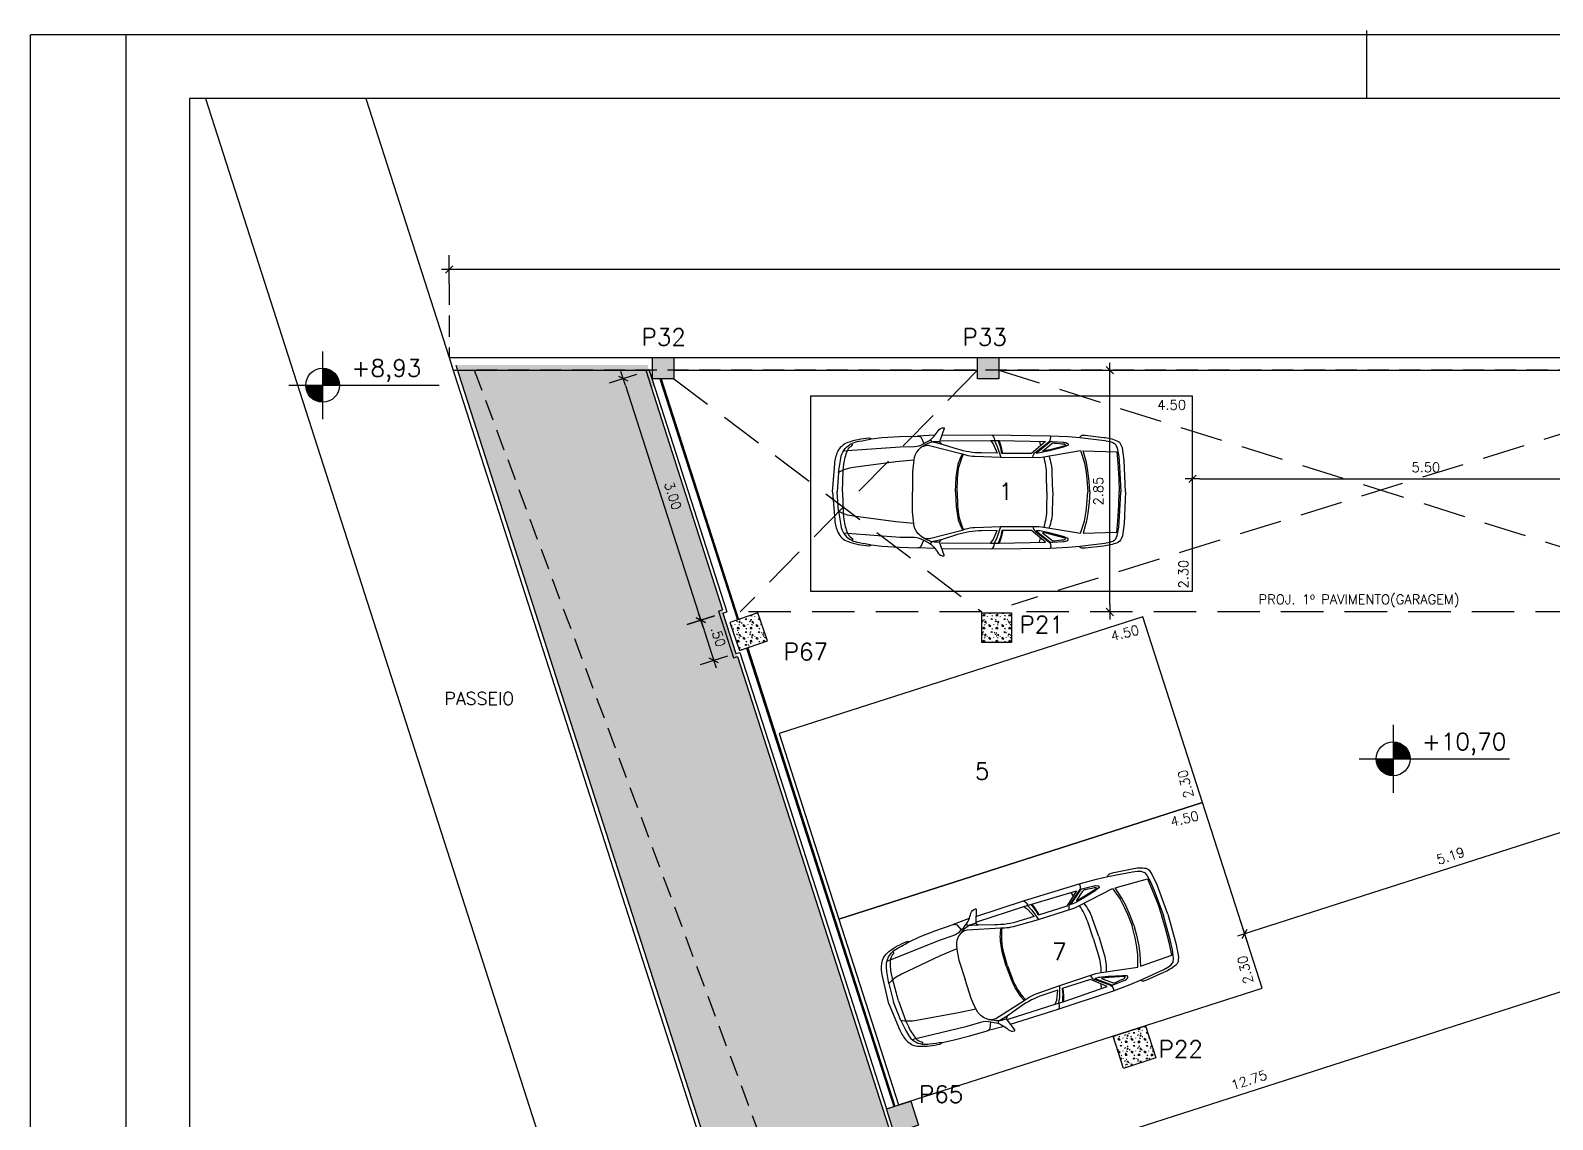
# Model space of a CAD drawing. Header units: millimetres. Extents: x 963.8 to 1035.8, y -131.7 to -87.
# Drawn here: x 963.76 to 981.69, y -99.85 to -87.01 of the extents above; entities that cross this region are included whole.
import ezdxf

# ---------------------------------------------------------------- set-up
doc = ezdxf.new("R2010")
doc.units = ezdxf.units.MM
doc.linetypes.add('DASHED2', pattern=[0.375, 0.25, -0.125])
for name, color, linetype in [('CERCADURA', 5, 'Continuous'), ('COTA', 11, 'Continuous'), ('HACHURA 1', 8, 'Continuous'), ('HACHURA PILAR VIGA', 8, 'Continuous'), ('HACHURIA', 11, 'Continuous'), ('IND', 1, 'Continuous'), ('IND NIVEL', 1, 'Continuous'), ('LINHA', 1, 'Continuous'), ('PAREDE', 7, 'Continuous'), ('PILAR', 21, 'Continuous'), ('PISO', 1, 'Continuous'), ('PROJECAO', 1, 'DASHED2'), ('TEXTO 1', 3, 'Continuous'), ('TEXTO 2', 2, 'Continuous')]:
    doc.layers.add(name, color=color, linetype=linetype)
doc.styles.add('ROMANS', font='romans.shx')
doc.dimstyles.new('Copy of TICK75', dxfattribs={"dimtxt": 0.1125, "dimasz": 0.08800000000000001, "dimexe": 0.18, "dimexo": 0.0625, "dimgap": 0.07900000000000001, "dimtad": 1, "dimrnd": 0.005, "dimzin": 4, "dimdsep": 46, "dimtxsty": 'ROMANS', "dimblk1": 'TICK', "dimblk2": 'TICK', "dimsah": 1, "dimcen": 0.09, "dimse1": 1, "dimse2": 1, "dimclrd": 256, "dimclrt": 2, "dimaunit": 1, "dimadec": 0, "dimazin": 0, "dimtfac": 1, "dimtix": 1, "dimtmove": 2, "dimatfit": 3, "dimldrblk": 'TICK', "dimfxl": 1, "dimtolj": 1, "dimtzin": 0, "dimlwd": -1, "dimarcsym": 0})
pattern_1 = [(0, (0, 0), (0.1524, 0.1524), [0.01905, -0.13335]), (90, (0, 0), (-0.1524, 0.1524), [0.01905, -0.13335]), (135, (0.01905, 0), (-0.152399999744268, 0), [0.02694076908, -0.18858538356]), (0, (0.01905, 0.085725), (0.1524, 0.1524), [0.01905, -0.13335]), (45, (0.028575, 0.0762), (0, 0.152399999744268), [0.01347037692, -0.20205576048]), (135, (0.028575, 0.0762), (-0.152399999744268, 0), [0.01347037692, -0.20205576048]), (0, (0.0762, 0.123825), (0.1524, 0.1524), [0.02694076908, -0.12545923092]), (45, (0.0762, 0.123825), (0, 0.152399999744268), [0.01905, -0.19647615264]), (135, (0.10314076908, 0.123825), (-0.152399999744268, 0), [0.01905, -0.19647615264]), (90, (0.104775, 0.0381), (-0.1524, 0.1524), [0.01905, -0.13335]), (45, (0.104775, 0.0381), (0, 0.152399999744268), [0.01347037692, -0.20205576048]), (135, (0.1143, 0.047625), (-0.152399999744268, 0), [0.01347037692, -0.20205576048]), (0, (0.01905, 0.0381), (0.1524, 0.1524), [0.009525, -0.127635]), (0, (0.13335, 0.0762), (0.1524, 0.1524), [0.009525, -0.127635]), (90, (0.085725, 0.09525), (-0.1524, 0.1524), [0.009525, -0.127635]), (135, (0.104775, 0.009525), (-0.152399999744268, 0), [0.01347037692, -0.20205576048]), (135, (0.0381, 0.1143), (-0.152399999744268, 0), [0.01347037692, -0.20205576048]), (45, (0.0714375, 0.05000625), (0, 0.152399999744268), [0.01347037692, -0.20205576048]), (90, (0.0523875, 0.01905), (-0.1524, 0.1524), [0.00238125, -0.15001875]), (90, (0.05953125, 0.08334375000000001), (-0.1524, 0.1524), [0.00238125, -0.15001875]), (90, (0.13096875, 0.1095375), (-0.1524, 0.1524), [0.00238125, -0.15001875]), (90, (0.13335, 0.028575), (-0.1524, 0.1524), [0.00238125, -0.15001875])]

# ---------------------------------------------------------------- blocks, each defined once
blk = doc.blocks.new('TICK')
at = {"layer": 'COTA'}
for p, q in [((-1, 0), (1, 0)), ((0, 1.907592907288972), (0, -1.907600000000002))]:
    blk.add_line(p, q, dxfattribs=at)
at = {"layer": 'COTA', "color": 2}
blk.add_line((0.5, 0.5), (-0.5, -0.5), dxfattribs=at)
blk = doc.blocks.new('*D132')
at = {"layer": 'COTA'}
blk.add_line((982.9176004078913, -96.10269995502016), (978.1494146979387, -97.63363673720188), dxfattribs=at)
at = {"layer": 'Defpoints', "color": 0}
for p in [(982.9503261697032, -95.91676456618131), (978.014566094067, -97.50150499104419), (978.0656275150969, -97.66053855854246)]:
    blk.add_point(p, dxfattribs=at)
at = {"layer": 'COTA', "xscale": 0.08800000000000001, "yscale": 0.08800000000000001, "zscale": 0.08800000000000001}
for p, rotation in [((983.0013875907331, -96.07579813367958), 17.80043388912051), ((978.0656275150969, -97.66053855854246), 197.8004338891205)]:
    blk.add_blockref('TICK', p, dxfattribs=dict(at, rotation=rotation))
at = {"layer": 'COTA', "color": 2, "insert": (980.4921612877297, -96.73939315884569), "char_height": 0.1125, "attachment_point": 5, "rotation": 17.80043388912051, "style": 'ROMANS'}
blk.add_mtext('\\A1;5.19', dxfattribs=at)
blk = doc.blocks.new('*D58')
at = {"layer": 'COTA'}
blk.add_line((971.6828159317224, -94.04567659801373), (971.7818635736298, -94.3541657625439), dxfattribs=at)
at = {"layer": 'Defpoints', "color": 0}
for p in [(971.893264018322, -93.88568269094478), (971.8087654022961, -94.4379529430336), (971.9985089650077, -94.3770313463794)]:
    blk.add_point(p, dxfattribs=at)
at = {"layer": 'COTA', "xscale": 0.08800000000000001, "yscale": 0.08800000000000001, "zscale": 0.08800000000000001}
for p, rotation in [((971.6559141030561, -93.96188941752403), 107.800438898589), ((971.8087654022961, -94.4379529430336), 287.8004388985889)]:
    blk.add_blockref('TICK', p, dxfattribs=dict(at, rotation=rotation))
at = {"layer": 'COTA', "color": 2, "insert": (971.8611149363264, -94.15857490383439), "char_height": 0.1125, "attachment_point": 5, "rotation": 287.80043889858894, "style": 'ROMANS'}
blk.add_mtext('\\A1;.50', dxfattribs=at)
blk = doc.blocks.new('*D57')
at = {"layer": 'COTA'}
blk.add_line((970.7677569543152, -91.19567659801473), (971.6290122743899, -93.87810223703437), dxfattribs=at)
at = {"layer": 'Defpoints', "color": 0}
for p in [(970.9782050409149, -91.03568269094575), (971.6559141030561, -93.96188941752406), (971.893264018322, -93.88568269094478)]:
    blk.add_point(p, dxfattribs=at)
at = {"layer": 'COTA', "xscale": 0.08800000000000001, "yscale": 0.08800000000000001, "zscale": 0.08800000000000001}
for p, rotation in [((970.740855125649, -91.11188941752503), 107.8004388985853), ((971.6559141030561, -93.96188941752406), 287.8004388985853)]:
    blk.add_blockref('TICK', p, dxfattribs=dict(at, rotation=rotation))
at = {"layer": 'COTA', "color": 2, "insert": (971.3271597980029, -92.49554314108015), "char_height": 0.1125, "attachment_point": 5, "rotation": 287.8004388985853, "style": 'ROMANS'}
blk.add_mtext('\\A1;3.00', dxfattribs=at)
blk = doc.blocks.new('IND NÍVEL')
at = {"layer": 'IND'}
for p, q in [((0, 0.003999999999997783), (0, -0.003999999999997783)), ((-0.003999999999905413, 0), (0.01371109537376469, 0))]:
    blk.add_line(p, q, dxfattribs=at)
blk.add_circle((0, 0), 0.002, dxfattribs=at)
for points in [[(0.0001006992938528128, 0.001997463304356017), (0, 0), (0, 0.002000000000002444), (0, 0)], [(0.0001880341042124201, 0.001991141174194411), (0, 0), (0.0001006992938528128, 0.001997463304356017), (0, 0)], [(0.0003000596784659137, 0.001977362938191618), (0, 0), (0.0001880341042124201, 0.001991141174194411), (0, 0)], [(0.0004543213194665441, 0.001947714593761418), (0, 0), (0.0003000596784659137, 0.001977362938191618), (0, 0)], [(0.0006948571481188992, 0.001875412899572382), (0, 0), (0.0004543213194665441, 0.001947714593761418), (0, 0)], [(0.0008994846402856638, 0.001786316708262348), (0, 0), (0.0006948571481188992, 0.001875412899572382), (0, 0)], [(-0.001999999999952706, -7.105427357601002e-15), (0, 0), (-0.001913138941290526, -0.0005830089119811532), (0, 0)], [(-0.001913138941290526, -0.0005830089119811532), (0, 0), (-0.001694043915904331, -0.001063115803134451), (0, 0)], [(-0.001694043915904331, -0.001063115803134451), (0, 0), (-0.001388999061418872, -0.001438986312301438), (0, 0)], [(-0.001388999061418872, -0.001438986312301438), (0, 0), (-0.001146908882674325, -0.001638474905078624), (0, 0)], [(-0.001146908882674325, -0.001638474905078624), (0, 0), (-0.0008994846402856638, -0.001786316708262348), (0, 0)], [(-0.0008994846402856638, -0.001786316708262348), (0, 0), (-0.0006948571481188992, -0.001875412899572382), (0, 0)], [(-0.0006948571481188992, -0.001875412899572382), (0, 0), (-0.0004543213194665441, -0.001947714593761418), (0, 0)], [(-0.0004543213194665441, -0.001947714593761418), (0, 0), (-0.0003000596784659137, -0.001977362938191618), (0, 0)], [(-0.0003000596784659137, -0.001977362938191618), (0, 0), (-0.0001880341042124201, -0.001991141174194411), (0, 0)], [(-0.0001880341042124201, -0.001991141174194411), (0, 0), (-0.0001006992933980655, -0.001997463304356017), (0, 0)], [(-0.0001006992933980655, -0.001997463304356017), (0, 0), (0, -0.002000000000002444), (0, 0)], [(0.001146908882674325, 0.001638474905078624), (0, 0), (0.0008994846402856638, 0.001786316708262348), (0, 0)], [(0.001388999061418872, 0.001438986312301438), (0, 0), (0.001146908882674325, 0.001638474905078624), (0, 0)], [(0.001694043915904331, 0.001063115803134451), (0, 0), (0.001388999061418872, 0.001438986312301438), (0, 0)], [(0.001913138941290526, 0.0005830089119811532), (0, 0), (0.001694043915904331, 0.001063115803134451), (0, 0)], [(0.001999999999952706, 7.105427357601002e-15), (0, 0), (0.001913138941290526, 0.0005830089119811532), (0, 0)]]:
    blk.add_solid(points, dxfattribs=at)
at = {"layer": 'IND', "color": 3, "style": 'ROMANS'}
blk.add_attdef('+0,00', (0.003401044765723782, 0.001029426192253879), '', height=0.002, dxfattribs=at)
blk = doc.blocks.new('*D50')
at = {"layer": 'COTA'}
blk.add_line((977.5383261697032, -92.29515660849461), (982.8623261697032, -92.29515660849461), dxfattribs=at)
at = {"layer": 'Defpoints', "color": 0}
for p in [(982.9503261697032, -92.29515660849461), (977.4503261697032, -94.95389914938892), (982.9503261697032, -94.95389914938892)]:
    blk.add_point(p, dxfattribs=at)
at = {"layer": 'COTA', "xscale": 0.08800000000000001, "yscale": 0.08800000000000001, "zscale": 0.08800000000000001, "rotation": 180}
blk.add_blockref('TICK', (977.4503261697032, -92.29515660849461), dxfattribs=at)
at = {"layer": 'COTA', "xscale": 0.08800000000000001, "yscale": 0.08800000000000001, "zscale": 0.08800000000000001}
blk.add_blockref('TICK', (982.9503261697032, -92.29515660849461), dxfattribs=at)
at = {"layer": 'COTA', "color": 2, "insert": (980.2003261697032, -92.15990660849461), "char_height": 0.1125, "attachment_point": 5, "style": 'ROMANS'}
blk.add_mtext('\\A1;5.50', dxfattribs=at)
blk = doc.blocks.new('*D105')
at = {"layer": 'COTA'}
blk.add_line((982.1201289104024, -97.02876456618128), (982.1201289104024, -90.95311861742948), dxfattribs=at)
at = {"layer": 'Defpoints', "color": 0}
for p in [(969.3313141319695, -90.86511861742949), (982.1201289104024, -90.86511861742949), (985.258942166432, -97.11676456618127)]:
    blk.add_point(p, dxfattribs=at)
at = {"layer": 'COTA', "xscale": 0.08800000000000001, "yscale": 0.08800000000000001, "zscale": 0.08800000000000001}
for p, rotation in [((982.1201289104024, -90.86511861742949), 90), ((982.1201289104024, -97.11676456618127), 270)]:
    blk.add_blockref('TICK', p, dxfattribs=dict(at, rotation=rotation))
at = {"layer": 'COTA', "color": 2, "insert": (981.9848789104024, -93.99094159180538), "char_height": 0.1125, "attachment_point": 5, "rotation": 90, "style": 'ROMANS'}
blk.add_mtext('\\A1;6.25', dxfattribs=at)
blk = doc.blocks.new('*D31')
at = {"layer": 'COTA'}
blk.add_line((984.1421102757854, -97.58988134363827), (972.1746500860224, -101.4323135834186), dxfattribs=at)
at = {"layer": 'Defpoints', "color": 0}
for p in [(984.2431664015239, -97.61676456618127), (972.0908629055327, -101.4592154120848), (972.1081318507815, -101.5130004632939)]:
    blk.add_point(p, dxfattribs=at)
at = {"layer": 'COTA', "xscale": 0.08800000000000001, "yscale": 0.08800000000000001, "zscale": 0.08800000000000001}
for p, rotation in [((984.2258974562751, -97.56297951497211), 17.8004388985317), ((972.0908629055327, -101.4592154120848), 197.8004388985317)]:
    blk.add_blockref('TICK', p, dxfattribs=dict(at, rotation=rotation))
at = {"layer": 'COTA', "color": 2, "insert": (978.1170339044596, -99.38232227987805), "char_height": 0.1125, "attachment_point": 5, "rotation": 17.800438898531702, "style": 'ROMANS'}
blk.add_mtext('\\A1;12.75', dxfattribs=at)
blk = doc.blocks.new('VECTRA_P')
for p, q in [((1.15162914757218, 0.6822805562241001), (1.170250023715052, 0.6528511176516076)), ((1.961916044578647, 0.7454139204326111), (1.979962422656069, 0.7223204870060727)), ((1.979962422656069, 0.7223204870060727), (1.985978891584992, 0.7042858849629283)), ((1.985978891584992, 0.7042858849629283), (1.989588754992653, 0.6790374284784093)), ((1.989588754992653, 0.6790374284784093), (1.990423900686153, 0.671493906475348)), ((1.990423900686153, 0.671493906475348), (2.026474363584001, 0.5958986722658892)), ((2.068383374160682, 0.6255172471384185), (2.051368606376137, 0.671764355265168)), ((2.080714606053597, 0.581919385452693), (2.068383374160682, 0.6255172471384185)), ((2.57970397046207, 0.6599597216620623), (2.594454901774334, 0.6032199314345235)), ((2.026474363584001, 0.5958986722658892), (2.072112204241598, 0.4536526510405565)), ((2.085457364538449, 0.5582249002189883), (2.080714606053597, 0.581919385452693)), ((2.098737148128357, 0.5045626529906713), (2.085457364538449, 0.5582249002189883)), ((1.990423900686153, -0.671493906475348), (2.026474363584001, -0.5958986722660029)), ((2.026474363584001, -0.5958986722660029), (2.072112204241598, -0.4536526510406702)), ((2.080714606053597, -0.5819193854528066), (2.068383374160682, -0.6255172471384185)), ((2.085457364538449, -0.558224900219102), (2.080714606053597, -0.5819193854528066)), ((2.098737148128357, -0.5045626529906713), (2.085457364538449, -0.558224900219102)), ((1.15162914757218, -0.6822805562241001), (1.170250023715052, -0.6528511176517213)), ((1.961916044578647, -0.7454139204326111), (1.979962422656069, -0.7223204870060727)), ((1.979962422656069, -0.7223204870060727), (1.985978891584992, -0.7042858849629283)), ((1.985978891584992, -0.7042858849629283), (1.989588754992653, -0.679037428478523)), ((1.989588754992653, -0.679037428478523), (1.990423900686153, -0.671493906475348)), ((2.068383374160682, -0.6255172471384185), (2.051368606376137, -0.671764355265168)), ((2.57970397046207, -0.659959721662176), (2.594454901774334, -0.6032199314345235))]:
    blk.add_line(p, q)
for points in [[(-0.1320190883282919, 0), (-0.1008528512771925, 0.3712777887999437, -0.08670154319651346), (-0.05929786854237307, 0.5295766547779976, -0.2061370853005027), (0.07575582534574465, 0.6515446477206979, -0.06357708614580351), (0.3432660117429904, 0.7060409657887021, -0.1929015418481739), (0.3793655732205217, 0.6945910887162654), (0.5171960851145485, 0.7108090287478035), (0.7461727013100798, 0.7246750477327168), (0.9844009200173609, 0.7316080572252304, -0.2123161555323496), (1.031544989413998, 0.7122664558220322), (1.064733379409393, 0.6333655615015914), (1.105932718829692, 0.6539484086813445, 0.1044151366488792), (1.200920117955526, 0.7294188256335019, 0.0301351806626627), (1.253563734945978, 0.8014587652172622, -0.2682936796714216), (1.326807051562739, 0.8391939651780831, -0.4785956254922227), (1.33322840580616, 0.8303783016676789), (1.272714654757706, 0.6570473592398685), (1.205592214469572, 0.6575789908431489, 0.07179212366907503), (1.169655606317587, 0.6526825542728147, 0.07499638974959891), (1.055311823190578, 0.6004538237247061, 0.06072865727079466), (0.9932394701028251, 0.5482251102067721, 0.1684271616291917), (0.9344133794095235, 0.4151684846918897), (0.6970827053457818, 0.3922725282805004), (0.1430190510846003, 0.319669689655143, 0.09778805919175905), (-0.0518805754039704, 0.2539442399047402), (-0.02765396015858457, 0.4118647800966073), (-0.01496385400581346, 0.4671945899776802, -0.2331102208790654), (0.121166552410326, 0.6343367594729443, -0.06836519186026477), (0.2170667534214807, 0.6632412582611096, 0.01729510242172204), (0.3793655732205217, 0.6945910887162654, -1.253436740119883)], [(0, 0), (0.01100997788407199, 0.2846534889434906), (0.01990737984293389, 0.3623728700364381, -0.0682736265983916), (0.06561340932655924, 0.5411331068120262, -0.1604009858186431), (0.1163875355390971, 0.6008365603314587, 0.06879540109318083), (0.1306029470446859, 0.6124578633485953, 0.4314913820364382), (0.1299568178129356, 0.6221422882064189), (0.121166552410326, 0.6343367594729443)], [(0.01380427847098531, 0.5384462209282219), (0.06561340932655924, 0.5411331068120262), (0.7545740267116834, 0.59217929466638), (0.9415556832018055, 0.5951214652479848, 0.1436300784178557), (1.064733379409393, 0.6333655615015914, -3.590325510716907)], [(1.045618133581172, 0.59388372044873), (1.076727934833489, 0.6047294415595843, -0.1328747460121915), (1.14068964302966, 0.6092944024107965), (1.566232963750565, 0.4994861561666539), (1.61415760560368, 0.4854507548602669, 0.06103242020598566), (1.731238507991758, 0.4661977104719881), (2.071216763625834, 0.4536549376532548), (2.569494616824027, 0.4523825266196582), (2.638939209312703, 0.4606149740656065), (3.118040953292134, 0.5408943775357784), (3.16894401815588, 0.3819467633020395), (3.190399290052714, 0.2533203557342176), (3.201126926001141, 0.1648896877585457), (3.212393651159488, 0)], [(1.940061953170733, 0.6712413627540172), (1.973903712108701, 0.6277661184738008), (2.027083576273853, 0.5070015131835817), (1.81919857112964, 0.5094168206165932, -0.07434063790939607), (1.504953777822791, 0.5601379361052068), (1.291541432971783, 0.6263506538005004), (1.209012588917417, 0.646667233878361), (1.170250023715052, 0.6528511176516076)], [(1.302480391907473, 0.7423060514022382), (1.956488019347141, 0.7454784870308231), (2.719981998016639, 0.7363966926600369), (2.953366491197812, 0.724027900315491), (3.109233037354905, 0.7120479754479447), (3.435155155121226, 0.671325304586162), (3.492107656522627, 0.6606554445138499, -0.1399637996152884), (3.579909403339805, 0.6167904471864176), (3.598752007202737, 0.5730169360675745), (3.618832332368783, 0.4626404092400662), (3.629509649335454, 0.3282160887494001), (3.644570521449356, 0)], [(2.491741989655896, 0.4525810770871885), (2.499265473029567, 0.4769270229556923, -0.2003298297804957), (2.54221463858628, 0.5284238978956637), (2.703274031861039, 0.6560932425543342, 0.3624230789309417), (2.719981998016639, 0.7363966926600369, -80.84350076330199)], [(2.534698532370136, 0.5080397249730595), (2.711863858989151, 0.6496561353155812, -0.2146323262784144), (2.749444390069829, 0.659311796173597), (2.89439782008418, 0.65072898652204, -0.1319395890471765), (2.949158005421083, 0.6324904989821789, -0.5639220405625647), (2.948084284509111, 0.6056692188208217), (2.891176627432099, 0.5852850288679292), (2.70864266633707, 0.5370067075473344), (2.630260441439795, 0.519841088243993, -0.04639468910887844), (2.534698532370136, 0.5080397249730595, 1.803463411316748)], [(2.618813082505106, 0.5352526315029991), (2.738148077828868, 0.6295860673130846, -0.2033426459790119), (2.776667617351364, 0.6401514130774331, 0.01387406641713885), (2.89751316936087, 0.6273220561341759, -0.2240254394216894), (2.918661142458333, 0.6152473752605374, -0.4267739444706883), (2.91647181800986, 0.6041927179279583), (2.715002453122445, 0.5522516273764495, -0.03871868372115205), (2.618813082505106, 0.5352526315029991, -4.743429449944328)], [(3.705103418840444, 0), (3.687676118608668, 0.4123476542511071), (3.666376141500322, 0.5768040427533379), (3.650885224581053, 0.6135648771266915, 0.1959473859716668), (3.598603413634144, 0.6658039790636394, 0.08120935695297105), (3.41700870031022, 0.709461599704241), (3.175920377006562, 0.7366809606781999), (3.144455636507253, 0.7379122608207354, 0.3157387096905431), (3.104851987431431, 0.7123847035670678, 0.1957327759611312)], [(1.481285098968407, 0), (1.489861314243534, 0.1939859806047934), (1.500581560900347, 0.2796779036804082, -0.09356540660945266), (1.570813820307233, 0.498144588288028, -2.549356773437184)], [(1.500579436852966, 0), (1.506612150256963, 0.174864119810195, -0.1047644017369665), (1.585753946143235, 0.4937691635885813, 2.883450233120003)], [(2.675595540450946, 0), (2.67368617143126, 0.2247297064131999, 0.07648709176800697), (2.635403330633146, 0.4601958062893345, 15.10237595603503)], [(2.753879311264434, 0), (2.748151234121508, 0.245715505041403, 0.08483540131401172), (2.704118509171327, 0.4715365692737805, 10.94108114347921)], [(-0.1320190883282919, 0), (-0.1008528512771925, -0.3712777888000574, 0.08670154319651346), (-0.05929786854237307, -0.5295766547779976, 0.2061370853005027), (0.07575582534574465, -0.6515446477206979, 0.06357708614580351), (0.3432660117429904, -0.7060409657888158, 0.1929015418481739), (0.3793655732205217, -0.6945910887162654), (0.5171960851145485, -0.7108090287478035), (0.7461727013100798, -0.7246750477328305), (0.9844009200173609, -0.731608057225344, 0.2123161555323496), (1.031544989413998, -0.7122664558220322), (1.064733379409393, -0.6333655615017051), (1.105932718829692, -0.6539484086813445, -0.1044151366488792), (1.200920117955526, -0.7294188256335019, -0.0301351806626627), (1.253563734945978, -0.8014587652172622, 0.2682936796714216), (1.326807051562739, -0.8391939651781968, 0.4785956254922227), (1.33322840580616, -0.8303783016676789), (1.272714654757706, -0.6570473592399821), (1.205592214469572, -0.6575789908432625, -0.07179212366907503), (1.169655606317587, -0.6526825542728147, -0.07499638974959891), (1.055311823190578, -0.6004538237247061, -0.06072865727079466), (0.9932394701028251, -0.5482251102067721, -0.1684271616291917), (0.9344133794095235, -0.4151684846920034), (0.6970827053457818, -0.3922725282806141), (0.1430190510846003, -0.3196696896552567, -0.09778805919175905), (-0.0518805754039704, -0.2539442399048539), (-0.02765396015858457, -0.411864780096721), (-0.01496385400581346, -0.4671945899776802, 0.2331102208790654), (0.121166552410326, -0.634336759473058, 0.06836519186026477), (0.2170667534214807, -0.6632412582611096, -0.01729510242172204), (0.3793655732205217, -0.6945910887162654, 1.253436740119883)], [(0, 0), (0.01100997788407199, -0.2846534889434906), (0.01990737984293389, -0.3623728700365518, 0.0682736265983916), (0.06561340932655924, -0.5411331068120262, 0.1604009858186431), (0.1163875355390971, -0.6008365603314587, -0.06879540109318083), (0.1306029470446859, -0.612457863348709, -0.4314913820364382), (0.1299568178129356, -0.6221422882065326), (0.121166552410326, -0.634336759473058)], [(1.045618133581172, -0.59388372044873), (1.076727934833489, -0.6047294415595843, 0.1328747460121915), (1.14068964302966, -0.6092944024107965), (1.566232963750565, -0.4994861561666539), (1.61415760560368, -0.4854507548602669, -0.06103242020598566), (1.731238507991758, -0.4661977104719881), (2.071216763625834, -0.4536549376533685), (2.569494616824027, -0.4523825266196582), (2.638939209312703, -0.4606149740657202), (3.118040953292134, -0.5408943775357784), (3.16894401815588, -0.3819467633021532), (3.190399290052714, -0.2533203557342176), (3.201126926001141, -0.1648896877585457), (3.212393651159488, 0)], [(1.302480391907473, -0.7423060514022382), (1.956488019347141, -0.7454784870308231), (2.719981998016639, -0.7363966926601506), (2.953366491197812, -0.724027900315491), (3.109233037354905, -0.7120479754479447), (3.435155155121226, -0.671325304586162), (3.492107656522627, -0.6606554445139636, 0.1399637996152884), (3.579909403339805, -0.6167904471865313), (3.598752007202737, -0.5730169360675745), (3.618832332368783, -0.4626404092401799), (3.629509649335454, -0.3282160887496275), (3.644570521449356, 0)], [(1.481285098968407, 0), (1.489861314243534, -0.1939859806049071), (1.500581560900347, -0.2796779036805219, 0.09356540660945266), (1.570813820307233, -0.498144588288028, 2.549356773437184)], [(1.500579436852966, 0), (1.506612150256963, -0.1748641198103087, 0.1047644017369665), (1.585753946143235, -0.4937691635886949, -2.883450233120003)], [(2.675595540450946, 0), (2.67368617143126, -0.2247297064133136, -0.07648709176800697), (2.635403330633146, -0.4601958062894482, -15.10237595603503)], [(2.753879311264434, 0), (2.748151234121508, -0.245715505041403, -0.08483540131401172), (2.704118509171327, -0.4715365692737805, -10.94108114347921)], [(3.705103418840444, 0), (3.687676118608668, -0.4123476542511071), (3.666376141500322, -0.5768040427534515), (3.650885224581053, -0.6135648771266915, -0.1959473859716668), (3.598603413634144, -0.6658039790637531, -0.08120935695297105), (3.41700870031022, -0.7094615997043547), (3.175920377006562, -0.7366809606781999), (3.144455636507253, -0.7379122608207354, -0.3157387096905431), (3.104851987431431, -0.7123847035671815, -0.1957327759611312)], [(0.01380427847098531, -0.5384462209282219), (0.06561340932655924, -0.5411331068120262), (0.7545740267116834, -0.5921792946664937), (0.9415556832018055, -0.5951214652480985, -0.1436300784178557), (1.064733379409393, -0.6333655615017051, 3.590325510716907)], [(1.940061953170733, -0.6712413627541309), (1.973903712108701, -0.6277661184738008), (2.027083576273853, -0.5070015131836954), (1.81919857112964, -0.5094168206165932, 0.07434063790939607), (1.504953777822791, -0.5601379361052068), (1.291541432971783, -0.6263506538005004), (1.209012588917417, -0.646667233878361), (1.170250023715052, -0.6528511176517213)], [(2.491741989655896, -0.4525810770871885), (2.499265473029567, -0.4769270229556923, 0.2003298297804957), (2.54221463858628, -0.5284238978957774), (2.703274031861039, -0.6560932425543342, -0.3624230789309417), (2.719981998016639, -0.7363966926601506, 80.84350076330199)], [(2.534698532370136, -0.5080397249730595), (2.711863858989151, -0.6496561353156949, 0.2146323262784144), (2.749444390069829, -0.6593117961737107), (2.89439782008418, -0.6507289865221537, 0.1319395890471765), (2.949158005421083, -0.6324904989821789, 0.5639220405625647), (2.948084284509111, -0.6056692188208217), (2.891176627432099, -0.5852850288680429), (2.70864266633707, -0.5370067075474481), (2.630260441439795, -0.5198410882441067, 0.04639468910887844), (2.534698532370136, -0.5080397249730595, -1.803463411316748)], [(2.618813082505106, -0.5352526315029991), (2.738148077828868, -0.6295860673130846, 0.2033426459790119), (2.776667617351364, -0.6401514130775467, -0.01387406641713885), (2.89751316936087, -0.6273220561342896, 0.2240254394216894), (2.918661142458333, -0.6152473752606511, 0.4267739444706883), (2.91647181800986, -0.6041927179279583), (2.715002453122445, -0.5522516273766769, 0.03871868372115205), (2.618813082505106, -0.5352526315029991, 4.743429449944328)]]:
    blk.add_lwpolyline(points, format="xyb")
for points in [[(1.212392335146291, 0.74363472035634), (0.9844009200173609, 0.7316080572252304)], [(1.272714654757706, 0.6570473592398685), (1.297673131656929, 0.6244482501025459)], [(1.294064591853857, 0.6693665426258804), (1.940061953170733, 0.6712413627540172), (2.050083299866142, 0.6717930729574846), (2.66005630893266, 0.6581644038028571), (2.476662228310715, 0.5045626529906713), (2.088298292876033, 0.5045626529906713), (2.072177610864721, 0.5781282596408346), (2.059846408887942, 0.6150916681859826), (2.03991356029573, 0.6717420760440973)], [(3.23704989238399, 0), (3.231188897740527, 0.1366836483657607), (3.214458973123207, 0.2773760684380022), (3.195316758914156, 0.3836347962494528), (3.152778491820179, 0.5387725514564181), (3.590922589038996, 0.5260215163808653), (3.605810964572182, 0.3772592872267069), (3.618572450683615, 0.168992159598929), (3.622826289359487, 0)], [(-0.0518805754039704, 0.2539442399047402), (-0.06750177720167017, 0)], [(-0.0518805754039704, -0.2539442399048539), (-0.06750177720167017, 0)], [(3.23704989238399, 0), (3.231188897740527, -0.1366836483658744), (3.214458973123207, -0.2773760684380022), (3.195316758914156, -0.3836347962494528), (3.152778491820179, -0.5387725514565318), (3.590922589038996, -0.5260215163809789), (3.605810964572182, -0.3772592872268206), (3.618572450683615, -0.168992159598929), (3.622826289359487, 0)], [(1.294064591853857, -0.6693665426258804), (1.940061953170733, -0.6712413627541309), (2.050083299866142, -0.6717930729574846), (2.66005630893266, -0.6581644038029708), (2.476662228310715, -0.5045626529906713), (2.088298292876033, -0.5045626529906713), (2.072177610864721, -0.5781282596408346), (2.059846408887942, -0.6150916681859826), (2.03991356029573, -0.671742076044211)], [(1.212392335146291, -0.74363472035634), (0.9844009200173609, -0.731608057225344)], [(1.272714654757706, -0.6570473592399821), (1.297673131656929, -0.6244482501025459)]]:
    blk.add_lwpolyline(points)
for points in [[(0.9344133794095235, 0.4151684846918897, 0), (0.9293419320706562, 0.3808266873643333, 0), (0.916062627139322, 0.2630692569108533, 0), (0.916062627139322, 0, 0)], [(0.9344133794095235, -0.4151684846920034, 0), (0.9293419320706562, -0.380826687364447, 0), (0.916062627139322, -0.2630692569109669, 0), (0.916062627139322, 0, 0)]]:
    blk.add_polyline3d(points)
blk = doc.blocks.new('*D25')
at = {"layer": 'COTA'}
blk.add_line((976.4760050206501, -93.77711861740758), (976.4760050206501, -91.1031186174296), dxfattribs=at)
at = {"layer": 'Defpoints', "color": 0}
for p in [(974.9040009987102, -91.01511861742961), (976.4760050206501, -91.01511861742961), (974.9040009987102, -93.86511861740757)]:
    blk.add_point(p, dxfattribs=at)
at = {"layer": 'COTA', "xscale": 0.08800000000000001, "yscale": 0.08800000000000001, "zscale": 0.08800000000000001}
for p, rotation in [((976.4760050206501, -91.01511861742961), 90), ((976.4760050206501, -93.86511861740757), 270)]:
    blk.add_blockref('TICK', p, dxfattribs=dict(at, rotation=rotation))
at = {"layer": 'COTA', "color": 2, "insert": (976.34075502065, -92.44011861741859), "char_height": 0.1125, "attachment_point": 5, "rotation": 90, "style": 'ROMANS'}
blk.add_mtext('\\A1;2.85', dxfattribs=at)
blk = doc.blocks.new('*D24')
at = {"layer": 'COTA'}
blk.add_line((1032.170495896275, -89.82742277090915), (968.7773810180072, -89.82742277090915), dxfattribs=at)
at = {"layer": 'Defpoints', "color": 0}
for p in [(968.6893810180072, -89.82742277090915), (968.6893810180072, -90.8651186174352), (1032.258495896275, -90.8651186174277)]:
    blk.add_point(p, dxfattribs=at)
at = {"layer": 'COTA', "xscale": 0.08800000000000001, "yscale": 0.08800000000000001, "zscale": 0.08800000000000001, "rotation": 180}
blk.add_blockref('TICK', (968.6893810180072, -89.82742277090915), dxfattribs=at)
at = {"layer": 'COTA', "xscale": 0.08800000000000001, "yscale": 0.08800000000000001, "zscale": 0.08800000000000001}
blk.add_blockref('TICK', (1032.258495896275, -89.82742277090915), dxfattribs=at)
at = {"layer": 'COTA', "color": 2, "insert": (1000.473938457141, -89.66270848519487), "char_height": 0.1125, "attachment_point": 5, "style": 'ROMANS'}
blk.add_mtext('\\A1;63.57(TERRENO)', dxfattribs=at)

msp = doc.modelspace()

# ---------------------------------------------------------------- hatches: boundary and pattern name
at = {"layer": 'HACHURA PILAR VIGA'}
h = msp.add_hatch(dxfattribs=at)
h.set_pattern_fill('CONCRE', color=256, scale=0.006)
h.set_pattern_definition(pattern_1)
h.paths.add_polyline_path([(971.3381664015105, -90.86511861742943), (971.0881664015219, -90.86511861742943), (971.0881664015221, -91.11511861741803), (971.3377181117153, -91.11511861741803)])
h.paths.add_polyline_path([(975.1681664015221, -90.865118617418), (974.9181664015334, -90.86511861742935), (974.9181664015221, -91.11511861741803), (975.1681664015221, -91.11511861741803)])
h.paths.add_polyline_path([(984.4681664015109, -90.86511861741803), (984.2181664015329, -90.86511861741806), (984.218166401522, -91.11511861741803), (984.4681664015111, -91.11511861741803)])
h.paths.add_polyline_path([(991.4581664015111, -90.86511861742886), (991.208166401522, -90.86511861742909), (991.2081664015218, -91.11511861741806), (991.4581664015111, -91.11511861741806)])
h.paths.add_polyline_path([(996.7981664015219, -90.86511861742869), (996.5481664015329, -90.86511861741803), (996.5481664015219, -91.11511861741803), (996.7981664015219, -91.11511861741803)])
h.paths.add_polyline_path([(1003.398166401511, -90.86511861742852), (1003.173166401522, -90.86511861741909), (1003.173166401522, -91.11511861742852), (1003.398166401512, -91.11511861742852)])
h.paths.add_polyline_path([(1003.173166401522, -90.86511861741909), (1003.148166401522, -90.86511861741803), (1003.148166401522, -91.11511861742852), (1003.173166401522, -91.11511861742852)])
h.paths.add_polyline_path([(1008.228166401522, -90.86511861741803), (1007.978066401527, -90.86521869746608), (1007.978166401512, -91.11511861742852), (1008.228166401522, -91.11511861741803)])
h.paths.add_polyline_path([(1014.298166401522, -90.86511861742821), (1014.048166401522, -90.86511861741803), (1014.048166401522, -91.11511861741803), (1014.298166401532, -91.11511861742852)])
h.paths.add_polyline_path([(1021.493166401512, -90.86511861742801), (1021.243166401522, -90.86511861741803), (1021.243166401522, -91.11511861741803), (1021.493166401522, -91.11511861741803)])
h = msp.add_hatch(dxfattribs=at)
h.set_pattern_fill('CONCRE', color=256, scale=0.006)
h.set_pattern_definition(pattern_1)
h.paths.add_polyline_path([(972.329885054181, -93.87481170623042), (971.9985740541813, -93.98765070623034), (972.111413054181, -94.31896270623034), (972.4427240541811, -94.20612270623039)])
h = msp.add_hatch(dxfattribs=at)
h.set_pattern_fill('CONCRE', color=256, scale=0.006)
h.set_pattern_definition(pattern_1)
h.paths.add_polyline_path([(975.3181664015219, -93.87511861741751), (974.9681664015488, -93.87511861741805), (974.9681664015493, -94.22511861741805), (975.3181664015219, -94.22511861741756)])
h = msp.add_hatch(dxfattribs=at)
h.set_pattern_fill('CONCRE', color=256, scale=0.006)
h.set_pattern_definition(pattern_1)
h.paths.add_polyline_path([(976.8967614015219, -98.742124617418), (976.5159094015219, -98.86440261741805), (976.6381874015221, -99.245254617418), (977.0190394015219, -99.122976617418)])
h = msp.add_hatch(dxfattribs=at)
h.set_pattern_fill('CONCRE', color=256, scale=0.006)
h.set_pattern_definition(pattern_1)
h.paths.add_polyline_path([(974.129452054181, -99.6306257062304), (973.8438160968906, -99.72234483925627), (973.9355230541812, -100.0079837062304), (974.2211700541811, -99.91626170623036)])
h.paths.add_polyline_path([(975.8842351319013, -105.0969697338347), (975.598600038431, -105.188688442744), (975.6903180384309, -105.4743234427441), (975.9759540384307, -105.382605442744)])
h.paths.add_polyline_path([(977.645032065539, -110.5800778506281), (977.3593970655388, -110.6717958506281), (977.4511120655391, -110.9574328506281), (977.736751065539, -110.8657128506281)])
h.paths.add_polyline_path([(980.6345453503068, -119.9229365709822), (980.3848443503068, -119.9351575709822), (980.3970653503065, -120.1848585709822), (980.6467663503067, -120.1726375709822)])
h.paths.add_polyline_path([(986.4580663991323, -119.6379675685925), (986.2083663967487, -119.6501885197667), (986.2205815441566, -119.8997903711186), (986.4705377286964, -119.8876569854861)])
h.paths.add_polyline_path([(991.7580644271648, -119.3785732771064), (991.5083631604487, -119.3907942901602), (991.5205861478596, -119.6405358971886), (991.7702898070895, -119.628316798499)])
h.paths.add_polyline_path([(999.2130664015222, -119.0138076174181), (998.963365401522, -119.026028617418), (998.9755864169961, -119.2757299335881), (999.2252874015221, -119.263508617418)])
h.paths.add_polyline_path([(1006.773069345524, -118.6438634733312), (1006.523363308666, -118.6560847198478), (1006.53568558864, -118.9077916260649), (1006.785288413095, -118.8935668538804)])
h.paths.add_polyline_path([(1014.333064393104, -118.2738581490554), (1014.083363393104, -118.2860791490553), (1014.0955875077, -118.5358437868632), (1014.345290677149, -118.5236226806848)])
h.paths.add_polyline_path([(1020.263056109131, -117.9836304826317), (1020.013355109153, -117.9958514826307), (1020.025581401522, -118.245661617418), (1020.275282401522, -118.233439617418)])
at = {"layer": 'HACHURIA'}
h = msp.add_hatch(dxfattribs=at)
h.set_pattern_fill('GRASS', color=256, scale=0.01, style=0)
h.set_pattern_definition([(90, (0, 0), (-0.179605, 0.179605), [0.047625, -0.311585]), (45, (0, 0), (-0.179605122421383, 0.1796051224213831), [0.047625, -0.206375]), (135, (0, 0), (-0.1796051224213831, -0.179605122421383), [0.047625, -0.206375])])
h.paths.add_polyline_path([(969.1145005491558, -91.17511861743108), (971.0575185507928, -91.175118617431), (971.0703941156146, -91.21522025092943), (971.1084436034266, -91.2028812867697), (971.0288936192703, -90.95511861743105), (968.7707916173331, -90.95511861743111), (973.3302949402728, -105.1559349486741, 0.1917624113063194), (973.7774696636538, -105.6981846759851)])
h.paths.add_polyline_path([(971.057518550793, -91.17511861743102), (969.1145005491558, -91.17511861743102), (973.7774696636538, -105.698184675985, 0.2060819406222893), (974.5252331072963, -105.7700381785875), (975.6297004864875, -105.4154231643491)])
h.paths.add_polyline_path([(971.190606012758, -92.7343432931228), (971.279860253564, -93.01233038748299), (971.1191888137046, -93.0639177009763), (971.0299345728986, -92.78593060661612)], flags=24)
h.paths.add_polyline_path([(971.3723025357544, -93.30024680680481), (971.4812090864625, -93.63944206873055), (971.320537646603, -93.69102938222386), (971.211631095895, -93.35183412029812)], flags=24)
h.paths.add_polyline_path([(971.5736513686529, -93.92735848805225), (971.6629056094589, -94.2053455824124), (971.5022341695992, -94.25693289590572), (971.4129799287932, -93.97894580154556)], flags=24)
h.paths.add_polyline_path([(971.7553478916484, -94.49326200173226), (971.8642544423565, -94.832457263658), (971.703583002497, -94.88404457715131), (971.5946764517889, -94.54484931522558)], flags=24)
h.paths.add_polyline_path([(971.9566967245464, -95.12037368297788), (972.0459509653522, -95.39836077733807), (971.8852795254927, -95.44994809083138), (971.7960252846867, -95.1719609964712)], flags=24)
h.paths.add_polyline_path([(972.1383932475421, -95.68627719665892), (972.2472997982504, -96.02547245858463), (972.0866283583907, -96.07705977207794), (971.9777218076827, -95.73786451015224)], flags=24)
h.paths.add_polyline_path([(972.3397420804404, -96.31338887790545), (972.4289963212464, -96.59137597226564), (972.2683248813867, -96.64296328575895), (972.1790706405809, -96.36497619139877)], flags=24)
h.paths.add_polyline_path([(972.5214386034363, -96.87929239158638), (972.6303451541444, -97.21848765351208), (972.4696737142849, -97.2700749670054), (972.3607671635766, -96.93087970507969)], flags=24)
h.paths.add_polyline_path([(972.7227874363343, -97.50640407283296), (972.8120416771403, -97.78439116719312), (972.6513702372808, -97.83597848068646), (972.5621159964749, -97.55799138632631)], flags=24)
h.paths.add_polyline_path([(972.9044839593303, -98.07230758651389), (973.0133905100386, -98.41150284843962), (972.8527190701789, -98.46309016193294), (972.7438125194708, -98.1238949000072)], flags=24)
h.paths.add_polyline_path([(973.1058327922285, -98.69941926776048), (973.1950870330343, -98.97740636212066), (973.0344155931748, -99.02899367561398), (972.9451613523688, -98.75100658125379)], flags=24)
h.paths.add_polyline_path([(973.2875293152247, -99.26532278144248), (973.396435865933, -99.60451804336819), (973.2357644260733, -99.6561053568615), (973.1268578753652, -99.31691009493579)], flags=24)
h.paths.add_polyline_path([(973.4888781481231, -99.89243446269003), (973.5781323889291, -100.1704215570502), (973.4174609490697, -100.2220088705435), (973.3282067082637, -99.94402177618335)], flags=24)
h.paths.add_polyline_path([(973.6705746711189, -100.45833797637), (973.7794812218269, -100.7975332382957), (973.6188097819672, -100.849120551789), (973.5099032312592, -100.5099252898633)], flags=24)
h.paths.add_polyline_path([(973.8719235040166, -101.0854496576156), (973.9611777448224, -101.3634367519757), (973.8005063049629, -101.4150240654691), (973.7112520641572, -101.1370369711089)], flags=24)
h.paths.add_polyline_path([(974.0536200270126, -101.6513531712966), (974.1625265777207, -101.9905484332223), (974.0018551378612, -102.0421357467156), (973.8929485871529, -101.7029404847899)], flags=24)
h.paths.add_polyline_path([(974.2549688599106, -102.2784648525431), (974.3442231007166, -102.5564519469033), (974.1835516608571, -102.6080392603966), (974.0942974200511, -102.3300521660364)], flags=24)
h.paths.add_polyline_path([(974.4366653829065, -102.844368366224), (974.5455719336146, -103.1835636281498), (974.3849004937551, -103.2351509416431), (974.2759939430471, -102.8959556797174)], flags=24)
h.paths.add_polyline_path([(974.6380142158048, -103.4714800474706), (974.7272684566105, -103.7494671418308), (974.5665970167511, -103.8010544553241), (974.4773427759453, -103.5230673609639)], flags=24)
h.paths.add_polyline_path([(974.9024238466154, -104.2949979478662), (975.0195188597827, -104.6596966129442), (974.8588474199232, -104.7112839264375), (974.7417524067557, -104.3465852613595)], flags=24)
h.paths.add_polyline_path([(975.1952075865952, -105.20688750406), (975.2844618274012, -105.4848745984202), (975.1237903875415, -105.5364619119135), (975.0345361467357, -105.2584748175533)], flags=24)
h.paths.add_polyline_path([(970.9208093781247, -91.90337358122056), (971.0356604105459, -92.25753807199465), (970.875139814008, -92.3095928564733), (970.760288781587, -91.95542836569922)], flags=24)
h.paths.add_polyline_path([(973.654872640999, -105.4154873697526), (973.9729555760953, -105.0425285539455), (974.1013512339962, -105.1520325152082), (973.7832682988999, -105.5249913310153)], flags=24)

# ---------------------------------------------------------------- linework, layer by layer
at = {"layer": 'CERCADURA', "color": 11}
for p, q in [((963.7558047371567, -131.6099610198115), (963.7558047371567, -87.05996101981145)), ((1035.755804737159, -87.0599610198104), (963.7558047371567, -87.0599610198104)), ((964.8808047371558, -87.0599610198104), (964.8808047371558, -109.3350486744526)), ((979.5058047371595, -87.80996101981077), (979.5058047371595, -87.00911356218785))]:
    msp.add_line(p, q, dxfattribs=at)
at = {"layer": 'CERCADURA', "color": 5}
for p, q in [((1035.00580473716, -87.80996101981077), (965.6308047371549, -87.80996101981077)), ((965.6308047371549, -87.80996101981077), (965.6308047371549, -131.6099610198115))]:
    msp.add_line(p, q, dxfattribs=at)
at = {"layer": 'HACHURIA'}
for p, q in [((971.0061468187582, -91.01511861742955), (971.912903810219, -93.83926163932864)), ((971.1905447514282, -91.11511861741803), (972.1015748193099, -93.95257036378368)), ((971.8652974576703, -93.85454676925184), (971.912903810219, -93.83926163932864)), ((971.8652974576703, -93.85454676925184), (972.0426049647881, -94.40678045884312)), ((972.2085873122046, -94.28586648160953), (973.9437885156644, -99.69024319608985)), ((972.0426049647881, -94.40678045884312), (972.090211317337, -94.39149532891997)), ((972.090211317337, -94.39149532891997), (977.7492977953175, -112.0170025977683))]:
    msp.add_line(p, q, dxfattribs=at)
at = {"layer": 'LINHA'}
for points in [[(977.4503261697032, -93.61913110635271), (977.4503261697032, -91.31913110635344), (972.9503261697032, -91.31913110635344), (972.9503261697032, -93.61913110635271)], [(977.5680911880697, -96.11093466089929), (976.8649754030321, -93.92104238208108), (972.5804035531692, -95.29670370063351), (973.2835193382066, -97.48659597945172)], [(978.2712069731074, -98.3008269397175), (977.5680911880697, -96.11093466089929), (973.2835193382066, -97.48659597945172), (973.9866351232445, -99.67648825826993)]]:
    msp.add_lwpolyline(points, close=True, dxfattribs=at)
at = {"layer": 'PAREDE'}
for p, q in [((968.6893810180095, -90.86511861742946), (968.73754201682, -91.01511861742955)), ((968.6893810180095, -90.86511861742952), (971.0881664015219, -90.86511861742952)), ((971.3381664015105, -90.86511861742943), (974.9181664015334, -90.86511861742943)), ((975.1681664015221, -90.86511861742932), (984.218166401522, -90.86511861742932)), ((968.73754201682, -91.01511861742955), (971.048158018797, -91.01511861742955)), ((971.048158018797, -91.01511861742955), (971.963216996201, -93.86511861742952)), ((971.1747905514146, -91.11511861741803), (972.0873735586586, -93.95740707627024)), ((971.3378974276334, -91.01511861742952), (974.9181664015266, -91.01511861742952)), ((975.1681664015221, -91.01511861742941), (984.2181664015266, -91.01511861742941)), ((971.9156106436503, -93.88040374735343), (971.963216996201, -93.86511861742952)), ((971.9156106436503, -93.88040374735343), (972.0684619428898, -94.3564672728632)), ((972.0684619428898, -94.3564672728632), (972.1160682954405, -94.3411821429394)), ((972.1160682954405, -94.3411821429394), (972.9316248509328, -96.8812765418235)), ((972.194386063959, -94.2907032327347), (973.9295067415542, -99.69482914511354)), ((972.9316248509328, -96.8812765418235), (973.0844761501726, -97.3573400673333)), ((973.0844761501726, -97.3573400673333), (973.8438160968922, -99.72234483925573))]:
    msp.add_line(p, q, dxfattribs=at)
at = {"layer": 'PILAR'}
for points in [[(971.0881664015333, -90.86511861742943), (971.3381664015105, -90.86511861742943), (971.3377181117153, -91.11511861741803), (971.0881664015219, -91.11511861741803), (971.0881664015219, -90.86511861742943)], [(974.9181664015332, -90.86511861742932), (975.1681664015221, -90.86511861741803), (975.1681664015221, -91.11511861741803), (974.9181664015221, -91.11511861741803), (974.9181664015332, -90.86511861742932)], [(972.1114130541812, -94.3189627062304), (972.4427240541813, -94.20612270623039), (972.3298850541812, -93.87481170623036), (971.9985740541811, -93.98765070623037), (972.1114130541812, -94.3189627062304)], [(974.9681664015488, -93.87511861741802), (975.3181664015219, -93.87511861741802), (975.3181664015219, -94.22511861741756), (974.9681664015493, -94.22511861741756), (974.9681664015493, -93.87511861741802)], [(976.5159094015221, -98.86440261741802), (976.8967614015219, -98.74212461741803), (977.0190394015222, -99.12297661741803), (976.6381874015219, -99.24525461741803), (976.5159094015221, -98.86440261741802)], [(973.8438040541812, -99.72234870623038), (974.1294520541812, -99.63062570623038), (974.2211700541811, -99.91626170623039), (973.9355230541812, -100.0079837062304), (973.8438160541814, -99.72234470623039)]]:
    msp.add_lwpolyline(points, dxfattribs=at)
at = {"layer": 'PISO'}
for p, q in [((965.8179474068838, -87.80996101981077), (976.6981643116192, -121.6969769872989)), ((967.7084514084997, -87.80996101981077), (968.6893810180036, -90.86511861742952)), ((968.7182776172881, -90.95511861743111), (973.2826885877216, -105.171220078598)), ((968.7707916173331, -90.95511861743108), (973.3302949402728, -105.1559349486741))]:
    msp.add_line(p, q, dxfattribs=at)
at = {"layer": 'PROJECAO', "color": 11}
msp.add_line((968.6893810180072, -89.9952909467506), (968.6893810180036, -90.86511861742952), dxfattribs=at)
at = {"layer": 'PROJECAO', "color": 11, "ltscale": 2}
for p, q in [((971.3377181117153, -91.11511861741803), (974.9682156637987, -93.86511861743031)), ((974.9181664015266, -91.01511861742941), (972.1207589963326, -93.86511861742952)), ((975.1682156637935, -91.01511861742941), (984.2431664015194, -93.86511861742909)), ((984.2181664015266, -91.01511861742804), (975.3182156637713, -93.78317300404441)), ((974.9682156637987, -93.86511861743031), (972.1207589963374, -93.86511861743031)), ((984.2431664015194, -93.86511861743031), (975.3182156637713, -93.86511861743031))]:
    msp.add_line(p, q, dxfattribs=at)
at = {"layer": 'PROJECAO', "flags": 128}
msp.add_lwpolyline([(968.9869729554354, -91.01511861742955), (979.9978533825273, -120.5469263708209), (1030.060339534238, -118.0350710273425), (1032.248617659912, -91.00265937304108)], close=True, dxfattribs=at)

# ---------------------------------------------------------------- block references
at = {"layer": 'HACHURA 1', "xscale": 0.9, "yscale": 0.9, "zscale": 0.9}
msp.add_blockref('VECTRA_P', (973.325266176088, -92.44925890172055), dxfattribs=at)
at = {"layer": 'HACHURA 1', "xscale": 0.9, "yscale": 0.9, "zscale": 0.9, "rotation": 17.80043388912193}
msp.add_blockref('VECTRA_P', (973.9859927803959, -98.44800115172202), dxfattribs=at)
at = {"layer": 'IND NIVEL', "xscale": 100, "yscale": 100, "zscale": 100}
for p, values in [((967.1995865727229, -91.19248321983446), {'+0,00': '+8,93'}), ((979.8144666934695, -95.59582742023827), {'+0,00': '+10,70'})]:
    msp.add_blockref('IND NÍVEL', p, dxfattribs=at).add_auto_attribs(values)

# ---------------------------------------------------------------- texts
at = {"layer": 'TEXTO 1', "style": 'ROMANS'}
for s, height, p in [('P32', 0.2, (970.9571075260192, -90.7244187681687)), ('P33', 0.2, (974.7402364944301, -90.7244187681687)), ('1', 0.2, (975.1657691703483, -92.54346422168322)), ('P21', 0.2, (975.411693096512, -94.11345181650964)), ('P67', 0.2, (972.6332598364042, -94.4339578393307)), ('PASSEIO', 0.15, (968.6339471341912, -94.960230875517)), ('5', 0.2, (974.8851327037332, -95.84155351345066)), ('7', 0.2, (975.7955706943203, -97.97049135540968)), ('P22', 0.2, (977.0506946239034, -99.11851628509112)), ('P65', 0.2, (974.2264360879726, -99.64988931155372))]:
    msp.add_text(s, height=height, dxfattribs=at).set_placement(p)
at = {"layer": 'TEXTO 2', "style": 'ROMANS'}
for s, p in [('4.50', (977.0361422121923, -91.47998428480622)), ('PROJ. 1º PAVIMENTO(GARAGEM)', (978.2298374551024, -93.77266071562403))]:
    msp.add_text(s, height=0.1125, dxfattribs=at).set_placement(p)
for s, rotation, p in [('2.30', 90, (977.3998040731717, -93.5884789705421)), ('4.50', 14.03997550237437, (976.5037723225907, -94.20835945854213)), ('2.30', 104.0399755023744, (977.4646967071133, -96.04261662644689)), ('4.50', 14.03997550237437, (977.2068881076284, -96.39825173736034)), ('2.30', 104.0399755023744, (978.1678124921509, -98.23250890526509))]:
    msp.add_text(s, height=0.1125, rotation=rotation, dxfattribs=at).set_placement(p)

# ---------------------------------------------------------------- dimensions: what is measured, and where the dimension line sits
at = {"layer": 'COTA'}
dim = msp.add_linear_dim(base=(968.6893810180072, -89.82742277090915), p1=(1032.258495896275, -90.8651186174277), p2=(968.6893810180072, -90.8651186174352), text='63.57(TERRENO)', dimstyle='Copy of TICK75', dxfattribs=at)
dim.commit()
dim.dimension.update_dxf_attribs({"geometry": '*D24', "text_midpoint": (1000.473938457141, -89.66270848519487)})
for base, p1, p2, angle, picture, middle in [((982.1201289104024, -90.86511861742949), (985.258942166432, -97.11676456618127), (969.3313141319695, -90.86511861742949), 90, '*D105', (981.9848789104024, -93.99094159180538)), ((976.4760050206501, -91.01511861742961), (974.9040009987102, -93.86511861740757), (974.9040009987102, -91.01511861742961), 90, '*D25', (976.34075502065, -92.44011861741859)), ((971.8087654022961, -94.4379529430336), (971.893264018322, -93.88568269094478), (971.9985089650077, -94.3770313463794), 107.8004388985831, '*D58', (971.8611149363264, -94.15857490383439))]:
    dim = msp.add_linear_dim(base=base, p1=p1, p2=p2, angle=angle, dimstyle='Copy of TICK75', dxfattribs=at)
    dim.commit()
    dim.dimension.update_dxf_attribs({"geometry": picture, "text_midpoint": middle})
for p1, p2, distance, picture, middle in [((970.9782050409149, -91.03568269094575), (971.893264018322, -93.88568269094478), -0.24928386921872367, '*D57', (971.3271597980029, -92.49554314108015)), ((982.9503261697032, -95.91676456618131), (978.014566094067, -97.50150499104419), 0.16702977072611314, '*D132', (980.4921612877297, -96.73939315884569)), ((984.2431664015239, -97.61676456618127), (972.1081318507815, -101.5130004632939), -0.056489363632214344, '*D31', (978.1170339044596, -99.38232227987805))]:
    dim = msp.add_aligned_dim(p1=p1, p2=p2, distance=distance, dimstyle='Copy of TICK75', dxfattribs=at)
    dim.commit()
    dim.dimension.update_dxf_attribs({"geometry": picture, "text_midpoint": middle})
dim = msp.add_linear_dim(base=(982.9503261697032, -92.29515660849461), p1=(977.4503261697032, -94.95389914938892), p2=(982.9503261697032, -94.95389914938892), dimstyle='Copy of TICK75', dxfattribs=at)
dim.commit()
dim.dimension.update_dxf_attribs({"geometry": '*D50', "text_midpoint": (980.2003261697032, -92.15990660849461)})

doc.saveas('drawing.dxf')
